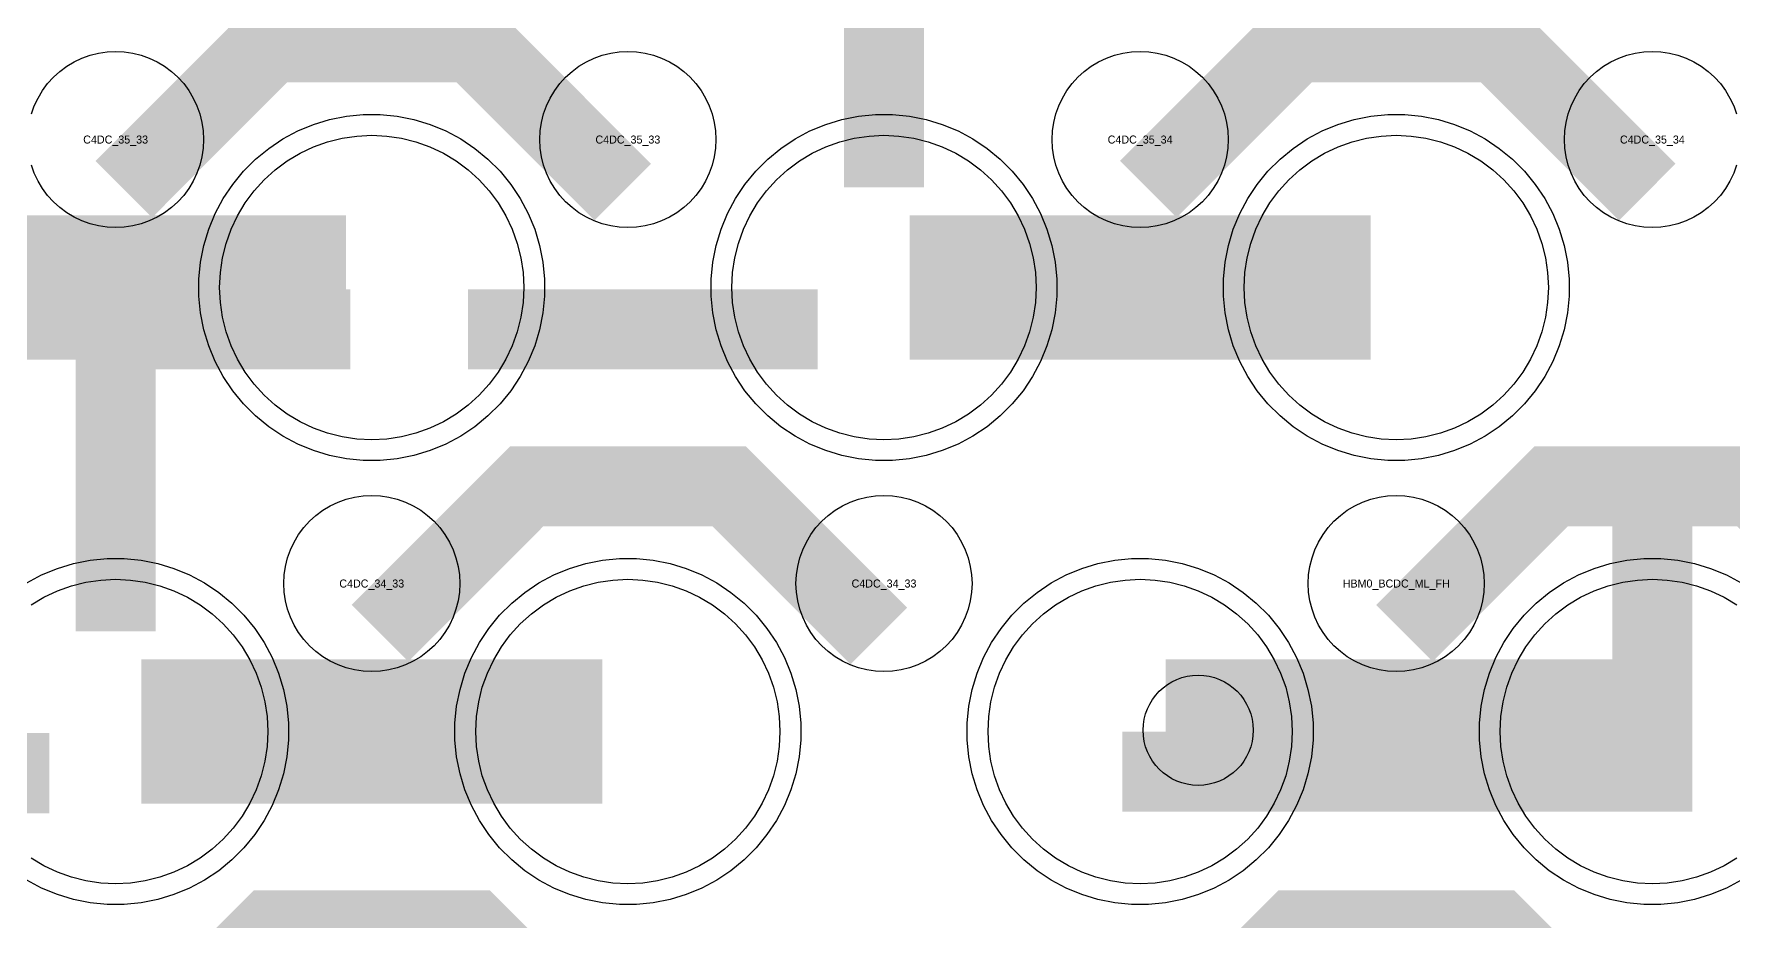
# Model space of a CAD drawing. Extents: x -11880 to 11880, y -14992 to 14992.
# Drawn here: x -1466 to -934, y -10188 to -9911 of the extents above; entities that cross this region are included whole.
import ezdxf
from ezdxf.enums import TextEntityAlignment as Align

# ---------------------------------------------------------------- set-up
doc = ezdxf.new("R2010")
doc.units = 0
doc.header["$MEASUREMENT"] = 0
for name, color, linetype in [('GDS_775_DT_237', 138, 'CONTINUOUS'), ('RDL1_FS', 34, 'CONTINUOUS'), ('RDL_BS', 160, 'CONTINUOUS')]:
    doc.layers.add(name, color=color, linetype=linetype)

msp = doc.modelspace()

# ---------------------------------------------------------------- linework, layer by layer
at = {"layer": 'RDL1_FS'}
for points in [[(-1360, -10037.329), (-1364.657, -10037.1), (-1369.268, -10036.416), (-1373.791, -10035.284), (-1378.181, -10033.712), (-1382.395, -10031.72), (-1386.395, -10029.322), (-1390.14, -10026.544), (-1393.594, -10023.414), (-1396.724, -10019.96), (-1399.502, -10016.215), (-1401.9, -10012.215), (-1403.892, -10008.001), (-1405.464, -10003.611), (-1406.596, -9999.088), (-1407.28, -9994.477), (-1407.509, -9989.82), (-1407.28, -9985.163), (-1406.596, -9980.552), (-1405.464, -9976.029), (-1403.892, -9971.639), (-1401.9, -9967.425), (-1399.502, -9963.425), (-1396.724, -9959.68), (-1393.594, -9956.226), (-1390.14, -9953.096), (-1386.395, -9950.318), (-1382.395, -9947.92), (-1378.181, -9945.928), (-1373.791, -9944.356), (-1369.268, -9943.224), (-1364.657, -9942.54), (-1360, -9942.311), (-1355.343, -9942.54), (-1350.732, -9943.224), (-1346.209, -9944.356), (-1341.819, -9945.928), (-1337.605, -9947.92), (-1333.605, -9950.318), (-1329.86, -9953.096), (-1326.406, -9956.226), (-1323.276, -9959.68), (-1320.498, -9963.425), (-1318.1, -9967.425), (-1316.108, -9971.639), (-1314.536, -9976.029), (-1313.404, -9980.552), (-1312.72, -9985.163), (-1312.491, -9989.82), (-1312.72, -9994.477), (-1313.404, -9999.088), (-1314.536, -10003.611), (-1316.108, -10008.001), (-1318.1, -10012.215), (-1320.498, -10016.215), (-1323.276, -10019.96), (-1326.406, -10023.414), (-1329.86, -10026.544), (-1333.605, -10029.322), (-1337.605, -10031.72), (-1341.819, -10033.712), (-1346.209, -10035.284), (-1350.732, -10036.416), (-1355.343, -10037.1)], [(-1200, -10037.329), (-1204.657, -10037.1), (-1209.268, -10036.416), (-1213.791, -10035.284), (-1218.181, -10033.712), (-1222.395, -10031.72), (-1226.395, -10029.322), (-1230.14, -10026.544), (-1233.594, -10023.414), (-1236.724, -10019.96), (-1239.502, -10016.215), (-1241.9, -10012.215), (-1243.892, -10008.001), (-1245.464, -10003.611), (-1246.596, -9999.088), (-1247.28, -9994.477), (-1247.509, -9989.82), (-1247.28, -9985.163), (-1246.596, -9980.552), (-1245.464, -9976.029), (-1243.892, -9971.639), (-1241.9, -9967.425), (-1239.502, -9963.425), (-1236.724, -9959.68), (-1233.594, -9956.226), (-1230.14, -9953.096), (-1226.395, -9950.318), (-1222.395, -9947.92), (-1218.181, -9945.928), (-1213.791, -9944.356), (-1209.268, -9943.224), (-1204.657, -9942.54), (-1200, -9942.311), (-1195.343, -9942.54), (-1190.732, -9943.224), (-1186.209, -9944.356), (-1181.819, -9945.928), (-1177.605, -9947.92), (-1173.605, -9950.318), (-1169.86, -9953.096), (-1166.406, -9956.226), (-1163.276, -9959.68), (-1160.498, -9963.425), (-1158.1, -9967.425), (-1156.108, -9971.639), (-1154.536, -9976.029), (-1153.404, -9980.552), (-1152.72, -9985.163), (-1152.491, -9989.82), (-1152.72, -9994.477), (-1153.404, -9999.088), (-1154.536, -10003.611), (-1156.108, -10008.001), (-1158.1, -10012.215), (-1160.498, -10016.215), (-1163.276, -10019.96), (-1166.406, -10023.414), (-1169.86, -10026.544), (-1173.605, -10029.322), (-1177.605, -10031.72), (-1181.819, -10033.712), (-1186.209, -10035.284), (-1190.732, -10036.416), (-1195.343, -10037.1)], [(-1040, -10037.329), (-1044.657, -10037.1), (-1049.268, -10036.416), (-1053.791, -10035.284), (-1058.181, -10033.712), (-1062.395, -10031.72), (-1066.395, -10029.322), (-1070.14, -10026.544), (-1073.594, -10023.414), (-1076.724, -10019.96), (-1079.502, -10016.215), (-1081.9, -10012.215), (-1083.892, -10008.001), (-1085.464, -10003.611), (-1086.596, -9999.088), (-1087.28, -9994.477), (-1087.509, -9989.82), (-1087.28, -9985.163), (-1086.596, -9980.552), (-1085.464, -9976.029), (-1083.892, -9971.639), (-1081.9, -9967.425), (-1079.502, -9963.425), (-1076.724, -9959.68), (-1073.594, -9956.226), (-1070.14, -9953.096), (-1066.395, -9950.318), (-1062.395, -9947.92), (-1058.181, -9945.928), (-1053.791, -9944.356), (-1049.268, -9943.224), (-1044.657, -9942.54), (-1040, -9942.311), (-1035.343, -9942.54), (-1030.732, -9943.224), (-1026.209, -9944.356), (-1021.819, -9945.928), (-1017.605, -9947.92), (-1013.605, -9950.318), (-1009.86, -9953.096), (-1006.406, -9956.226), (-1003.276, -9959.68), (-1000.498, -9963.425), (-998.1, -9967.425), (-996.108, -9971.639), (-994.536, -9976.029), (-993.404, -9980.552), (-992.72, -9985.163), (-992.491, -9989.82), (-992.72, -9994.477), (-993.404, -9999.088), (-994.536, -10003.611), (-996.108, -10008.001), (-998.1, -10012.215), (-1000.498, -10016.215), (-1003.276, -10019.96), (-1006.406, -10023.414), (-1009.86, -10026.544), (-1013.605, -10029.322), (-1017.605, -10031.72), (-1021.819, -10033.712), (-1026.209, -10035.284), (-1030.732, -10036.416), (-1035.343, -10037.1)], [(-1280, -10175.894), (-1284.657, -10175.665), (-1289.268, -10174.981), (-1293.791, -10173.849), (-1298.181, -10172.277), (-1302.395, -10170.285), (-1306.395, -10167.887), (-1310.14, -10165.109), (-1313.594, -10161.979), (-1316.724, -10158.525), (-1319.502, -10154.78), (-1321.9, -10150.78), (-1323.892, -10146.566), (-1325.464, -10142.176), (-1326.596, -10137.653), (-1327.28, -10133.042), (-1327.509, -10128.385), (-1327.28, -10123.728), (-1326.596, -10119.117), (-1325.464, -10114.594), (-1323.892, -10110.204), (-1321.9, -10105.99), (-1319.502, -10101.99), (-1316.724, -10098.245), (-1313.594, -10094.791), (-1310.14, -10091.661), (-1306.395, -10088.883), (-1302.395, -10086.485), (-1298.181, -10084.493), (-1293.791, -10082.921), (-1289.268, -10081.789), (-1284.657, -10081.105), (-1280, -10080.876), (-1275.343, -10081.105), (-1270.732, -10081.789), (-1266.209, -10082.921), (-1261.819, -10084.493), (-1257.605, -10086.485), (-1253.605, -10088.883), (-1249.86, -10091.661), (-1246.406, -10094.791), (-1243.276, -10098.245), (-1240.498, -10101.99), (-1238.1, -10105.99), (-1236.108, -10110.204), (-1234.536, -10114.594), (-1233.404, -10119.117), (-1232.72, -10123.728), (-1232.491, -10128.385), (-1232.72, -10133.042), (-1233.404, -10137.653), (-1234.536, -10142.176), (-1236.108, -10146.566), (-1238.1, -10150.78), (-1240.498, -10154.78), (-1243.276, -10158.525), (-1246.406, -10161.979), (-1249.86, -10165.109), (-1253.605, -10167.887), (-1257.605, -10170.285), (-1261.819, -10172.277), (-1266.209, -10173.849), (-1270.732, -10174.981), (-1275.343, -10175.665)], [(-1120, -10175.894), (-1124.657, -10175.665), (-1129.268, -10174.981), (-1133.791, -10173.849), (-1138.181, -10172.277), (-1142.395, -10170.285), (-1146.395, -10167.887), (-1150.14, -10165.109), (-1153.594, -10161.979), (-1156.724, -10158.525), (-1159.502, -10154.78), (-1161.9, -10150.78), (-1163.892, -10146.566), (-1165.464, -10142.176), (-1166.596, -10137.653), (-1167.28, -10133.042), (-1167.509, -10128.385), (-1167.28, -10123.728), (-1166.596, -10119.117), (-1165.464, -10114.594), (-1163.892, -10110.204), (-1161.9, -10105.99), (-1159.502, -10101.99), (-1156.724, -10098.245), (-1153.594, -10094.791), (-1150.14, -10091.661), (-1146.395, -10088.883), (-1142.395, -10086.485), (-1138.181, -10084.493), (-1133.791, -10082.921), (-1129.268, -10081.789), (-1124.657, -10081.105), (-1120, -10080.876), (-1115.343, -10081.105), (-1110.732, -10081.789), (-1106.209, -10082.921), (-1101.819, -10084.493), (-1097.605, -10086.485), (-1093.605, -10088.883), (-1089.86, -10091.661), (-1086.406, -10094.791), (-1083.276, -10098.245), (-1080.498, -10101.99), (-1078.1, -10105.99), (-1076.108, -10110.204), (-1074.536, -10114.594), (-1073.404, -10119.117), (-1072.72, -10123.728), (-1072.491, -10128.385), (-1072.72, -10133.042), (-1073.404, -10137.653), (-1074.536, -10142.176), (-1076.108, -10146.566), (-1078.1, -10150.78), (-1080.498, -10154.78), (-1083.276, -10158.525), (-1086.406, -10161.979), (-1089.86, -10165.109), (-1093.605, -10167.887), (-1097.605, -10170.285), (-1101.819, -10172.277), (-1106.209, -10173.849), (-1110.732, -10174.981), (-1115.343, -10175.665)]]:
    msp.add_lwpolyline(points, close=True, dxfattribs=at)
for points in [[(-1511.998, -9989.82, 45, 45, 0), (-1439.998, -9989.82, 45, 45, 0)], [(-1439.998, -9989.82, 45, 45, 0), (-1367.998, -9989.82, 45, 45, 0)], [(-1191.998, -9989.82, 45, 45, 0), (-1119.998, -9989.82, 45, 45, 0)], [(-1119.998, -9989.82, 45, 45, 0), (-1047.998, -9989.82, 45, 45, 0)], [(-1431.998, -10128.385, 45, 45, 0), (-1359.998, -10128.385, 45, 45, 0)], [(-1359.998, -10128.385, 45, 45, 0), (-1287.998, -10128.385, 45, 45, 0)], [(-1111.998, -10128.385, 45, 45, 0), (-1039.998, -10128.385, 45, 45, 0)], [(-1039.998, -10128.385, 45, 45, 0), (-967.998, -10128.385, 45, 45, 0)]]:
    msp.add_lwpolyline(points, format="xyseb", dxfattribs=at)
for points in [[(-1466.395, -10088.883), (-1462.395, -10086.485), (-1458.181, -10084.493), (-1453.791, -10082.921), (-1449.268, -10081.789), (-1444.657, -10081.105), (-1440, -10080.876), (-1435.343, -10081.105), (-1430.732, -10081.789), (-1426.209, -10082.921), (-1421.819, -10084.493), (-1417.605, -10086.485), (-1413.605, -10088.883), (-1409.86, -10091.661), (-1406.406, -10094.791), (-1403.276, -10098.245), (-1400.498, -10101.99), (-1398.1, -10105.99), (-1396.108, -10110.204), (-1394.536, -10114.594), (-1393.404, -10119.117), (-1392.72, -10123.728), (-1392.491, -10128.385), (-1392.72, -10133.042), (-1393.404, -10137.653), (-1394.536, -10142.176), (-1396.108, -10146.566), (-1398.1, -10150.78), (-1400.498, -10154.78), (-1403.276, -10158.525), (-1406.406, -10161.979), (-1409.86, -10165.109), (-1413.605, -10167.887), (-1417.605, -10170.285), (-1421.819, -10172.277), (-1426.209, -10173.849), (-1430.732, -10174.981), (-1435.343, -10175.665), (-1440, -10175.894), (-1444.657, -10175.665), (-1449.268, -10174.981), (-1453.791, -10173.849), (-1458.181, -10172.277), (-1462.395, -10170.285), (-1466.395, -10167.887)], [(-933.605, -10167.887), (-937.605, -10170.285), (-941.819, -10172.277), (-946.209, -10173.849), (-950.732, -10174.981), (-955.343, -10175.665), (-960, -10175.894), (-964.657, -10175.665), (-969.268, -10174.981), (-973.791, -10173.849), (-978.181, -10172.277), (-982.395, -10170.285), (-986.395, -10167.887), (-990.14, -10165.109), (-993.594, -10161.979), (-996.724, -10158.525), (-999.502, -10154.78), (-1001.9, -10150.78), (-1003.892, -10146.566), (-1005.464, -10142.176), (-1006.596, -10137.653), (-1007.28, -10133.042), (-1007.509, -10128.385), (-1007.28, -10123.728), (-1006.596, -10119.117), (-1005.464, -10114.594), (-1003.892, -10110.204), (-1001.9, -10105.99), (-999.502, -10101.99), (-996.724, -10098.245), (-993.594, -10094.791), (-990.14, -10091.661), (-986.395, -10088.883), (-982.395, -10086.485), (-978.181, -10084.493), (-973.791, -10082.921), (-969.268, -10081.789), (-964.657, -10081.105), (-960, -10080.876), (-955.343, -10081.105), (-950.732, -10081.789), (-946.209, -10082.921), (-941.819, -10084.493), (-937.605, -10086.485), (-933.605, -10088.883)]]:
    msp.add_lwpolyline(points, dxfattribs=at)
msp.add_circle((-1101.863, -10128.001), 17.2, dxfattribs=at)
at = {"layer": 'RDL_BS'}
for points in [[(-1200, -9958.55, 25, 25, 0), (-1200, -9851.773, 25, 25, 0)], [(-1200, -9882.242, 25, 25, 0), (-1200, -9927.862, 25, 25, 0)], [(-1437.438, -9959.134, 25, 25, 0), (-1391.623, -9913.319, 25, 25, 0), (-1358.07, -9913.319, 25, 25, 0)], [(-1281.599, -9960.033, 25, 25, 0), (-1328.313, -9913.319, 25, 25, 0), (-1358.071, -9913.319, 25, 25, 0)], [(-1117.438, -9959.134, 25, 25, 0), (-1071.623, -9913.319, 25, 25, 0), (-1038.07, -9913.319, 25, 25, 0)], [(-961.599, -9960.033, 25, 25, 0), (-1008.313, -9913.319, 25, 25, 0), (-1038.071, -9913.319, 25, 25, 0)], [(-1440, -10097.11, 25, 25, 0), (-1440, -9990.333, 25, 25, 0)], [(-1452.5, -10002.833, 25, 25, 0), (-1366.667, -10002.833, 25, 25, 0)], [(-1412.944, -10002.833, 25, 25, 0), (-1371.74, -10002.833, 25, 25, 0)], [(-1329.984, -10002.833, 25, 25, 0), (-1220.719, -10002.833, 25, 25, 0)], [(-1440, -10020.802, 25, 25, 0), (-1440, -10066.422, 25, 25, 0)], [(-960, -10153.385, 25, 25, 0), (-960, -10039.384, 25, 25, 0)], [(-1357.438, -10097.699, 25, 25, 0), (-1311.623, -10051.884, 25, 25, 0), (-1278.07, -10051.884, 25, 25, 0)], [(-1201.599, -10098.598, 25, 25, 0), (-1248.313, -10051.884, 25, 25, 0), (-1278.071, -10051.884, 25, 25, 0)], [(-1037.438, -10097.699, 25, 25, 0), (-991.623, -10051.884, 25, 25, 0), (-958.07, -10051.884, 25, 25, 0)], [(-881.599, -10098.598, 25, 25, 0), (-928.313, -10051.884, 25, 25, 0), (-958.071, -10051.884, 25, 25, 0)], [(-1569.984, -10141.398, 25, 25, 0), (-1460.719, -10141.398, 25, 25, 0)], [(-1125.603, -10140.885, 25, 25, 0), (-947.5, -10140.885, 25, 25, 0)], [(-1040, -10291.95, 25, 25, 0), (-1040, -10177.949, 25, 25, 0)], [(-1437.438, -10236.264, 25, 25, 0), (-1391.623, -10190.449, 25, 25, 0), (-1358.07, -10190.449, 25, 25, 0)], [(-1281.599, -10237.163, 25, 25, 0), (-1328.313, -10190.449, 25, 25, 0), (-1358.071, -10190.449, 25, 25, 0)], [(-1117.438, -10236.264, 25, 25, 0), (-1071.623, -10190.449, 25, 25, 0), (-1038.07, -10190.449, 25, 25, 0)], [(-961.599, -10237.163, 25, 25, 0), (-1008.313, -10190.449, 25, 25, 0), (-1038.071, -10190.449, 25, 25, 0)]]:
    msp.add_lwpolyline(points, format="xyseb", dxfattribs=at)
for points in [[(-1466.309, -9935.648), (-1465.402, -9933.113), (-1464.25, -9930.676), (-1462.857, -9928.352), (-1461.254, -9926.189), (-1459.442, -9924.19), (-1457.443, -9922.378), (-1455.28, -9920.775), (-1452.956, -9919.382), (-1450.519, -9918.23), (-1447.984, -9917.323), (-1445.365, -9916.666), (-1442.693, -9916.27), (-1440, -9916.138), (-1437.307, -9916.27), (-1434.635, -9916.666), (-1432.016, -9917.323), (-1429.481, -9918.23), (-1427.044, -9919.382), (-1424.72, -9920.775), (-1422.557, -9922.378), (-1420.558, -9924.19), (-1418.746, -9926.189), (-1417.143, -9928.352), (-1415.75, -9930.676), (-1414.598, -9933.113), (-1413.691, -9935.648), (-1413.034, -9938.267), (-1412.638, -9940.939), (-1412.506, -9943.632), (-1412.638, -9946.325), (-1413.034, -9948.997), (-1413.691, -9951.616), (-1414.598, -9954.151), (-1415.75, -9956.588), (-1417.143, -9958.912), (-1418.746, -9961.075), (-1420.558, -9963.074), (-1422.557, -9964.886), (-1424.72, -9966.489), (-1427.044, -9967.882), (-1429.481, -9969.034), (-1432.016, -9969.941), (-1434.635, -9970.598), (-1437.307, -9970.994), (-1440, -9971.126), (-1442.693, -9970.994), (-1445.365, -9970.598), (-1447.984, -9969.941), (-1450.519, -9969.034), (-1452.956, -9967.882), (-1455.28, -9966.489), (-1457.443, -9964.886), (-1459.442, -9963.074), (-1461.254, -9961.075), (-1462.857, -9958.912), (-1464.25, -9956.588), (-1465.402, -9954.151), (-1466.309, -9951.616)], [(-933.691, -9951.616), (-934.598, -9954.151), (-935.75, -9956.588), (-937.143, -9958.912), (-938.746, -9961.075), (-940.558, -9963.074), (-942.557, -9964.886), (-944.72, -9966.489), (-947.044, -9967.882), (-949.481, -9969.034), (-952.016, -9969.941), (-954.635, -9970.598), (-957.307, -9970.994), (-960, -9971.126), (-962.693, -9970.994), (-965.365, -9970.598), (-967.984, -9969.941), (-970.519, -9969.034), (-972.956, -9967.882), (-975.28, -9966.489), (-977.443, -9964.886), (-979.442, -9963.074), (-981.254, -9961.075), (-982.857, -9958.912), (-984.25, -9956.588), (-985.402, -9954.151), (-986.309, -9951.616), (-986.966, -9948.997), (-987.362, -9946.325), (-987.494, -9943.632), (-987.362, -9940.939), (-986.966, -9938.267), (-986.309, -9935.648), (-985.402, -9933.113), (-984.25, -9930.676), (-982.857, -9928.352), (-981.254, -9926.189), (-979.442, -9924.19), (-977.443, -9922.378), (-975.28, -9920.775), (-972.956, -9919.382), (-970.519, -9918.23), (-967.984, -9917.323), (-965.365, -9916.666), (-962.693, -9916.27), (-960, -9916.138), (-957.307, -9916.27), (-954.635, -9916.666), (-952.016, -9917.323), (-949.481, -9918.23), (-947.044, -9919.382), (-944.72, -9920.775), (-942.557, -9922.378), (-940.558, -9924.19), (-938.746, -9926.189), (-937.143, -9928.352), (-935.75, -9930.676), (-934.598, -9933.113), (-933.691, -9935.648)], [(-1467.777, -10082.002), (-1463.115, -10079.51), (-1458.205, -10077.479), (-1453.165, -10075.948), (-1447.938, -10074.902), (-1442.644, -10074.385), (-1437.356, -10074.385), (-1432.062, -10074.902), (-1426.835, -10075.948), (-1421.795, -10077.479), (-1416.885, -10079.51), (-1412.223, -10082.002), (-1407.809, -10084.949), (-1403.708, -10088.311), (-1399.926, -10092.093), (-1396.564, -10096.194), (-1393.617, -10100.608), (-1391.125, -10105.27), (-1389.094, -10110.18), (-1387.563, -10115.22), (-1386.517, -10120.447), (-1386, -10125.741), (-1386, -10131.029), (-1386.517, -10136.323), (-1387.563, -10141.55), (-1389.094, -10146.59), (-1391.125, -10151.5), (-1393.617, -10156.162), (-1396.564, -10160.576), (-1399.926, -10164.677), (-1403.708, -10168.459), (-1407.809, -10171.821), (-1412.223, -10174.768), (-1416.885, -10177.26), (-1421.795, -10179.291), (-1426.835, -10180.822), (-1432.062, -10181.868), (-1437.356, -10182.385), (-1442.644, -10182.385), (-1447.938, -10181.868), (-1453.165, -10180.822), (-1458.205, -10179.291), (-1463.115, -10177.26), (-1467.777, -10174.768)], [(-932.223, -10174.768), (-936.885, -10177.26), (-941.795, -10179.291), (-946.835, -10180.822), (-952.062, -10181.868), (-957.356, -10182.385), (-962.644, -10182.385), (-967.938, -10181.868), (-973.165, -10180.822), (-978.205, -10179.291), (-983.115, -10177.26), (-987.777, -10174.768), (-992.191, -10171.821), (-996.292, -10168.459), (-1000.074, -10164.677), (-1003.436, -10160.576), (-1006.383, -10156.162), (-1008.875, -10151.5), (-1010.906, -10146.59), (-1012.437, -10141.55), (-1013.483, -10136.323), (-1014, -10131.029), (-1014, -10125.741), (-1013.483, -10120.447), (-1012.437, -10115.22), (-1010.906, -10110.18), (-1008.875, -10105.27), (-1006.383, -10100.608), (-1003.436, -10096.194), (-1000.074, -10092.093), (-996.292, -10088.311), (-992.191, -10084.949), (-987.777, -10082.002), (-983.115, -10079.51), (-978.205, -10077.479), (-973.165, -10075.948), (-967.938, -10074.902), (-962.644, -10074.385), (-957.356, -10074.385), (-952.062, -10074.902), (-946.835, -10075.948), (-941.795, -10077.479), (-936.885, -10079.51), (-932.223, -10082.002)]]:
    msp.add_lwpolyline(points, dxfattribs=at)
for points in [[(-1280, -9971.126), (-1282.693, -9970.994), (-1285.365, -9970.598), (-1287.984, -9969.941), (-1290.519, -9969.034), (-1292.956, -9967.882), (-1295.28, -9966.489), (-1297.443, -9964.886), (-1299.442, -9963.074), (-1301.254, -9961.075), (-1302.857, -9958.912), (-1304.25, -9956.588), (-1305.402, -9954.151), (-1306.309, -9951.616), (-1306.966, -9948.997), (-1307.362, -9946.325), (-1307.494, -9943.632), (-1307.362, -9940.939), (-1306.966, -9938.267), (-1306.309, -9935.648), (-1305.402, -9933.113), (-1304.25, -9930.676), (-1302.857, -9928.352), (-1301.254, -9926.189), (-1299.442, -9924.19), (-1297.443, -9922.378), (-1295.28, -9920.775), (-1292.956, -9919.382), (-1290.519, -9918.23), (-1287.984, -9917.323), (-1285.365, -9916.666), (-1282.693, -9916.27), (-1280, -9916.138), (-1277.307, -9916.27), (-1274.635, -9916.666), (-1272.016, -9917.323), (-1269.481, -9918.23), (-1267.044, -9919.382), (-1264.72, -9920.775), (-1262.557, -9922.378), (-1260.558, -9924.19), (-1258.746, -9926.189), (-1257.143, -9928.352), (-1255.75, -9930.676), (-1254.598, -9933.113), (-1253.691, -9935.648), (-1253.034, -9938.267), (-1252.638, -9940.939), (-1252.506, -9943.632), (-1252.638, -9946.325), (-1253.034, -9948.997), (-1253.691, -9951.616), (-1254.598, -9954.151), (-1255.75, -9956.588), (-1257.143, -9958.912), (-1258.746, -9961.075), (-1260.558, -9963.074), (-1262.557, -9964.886), (-1264.72, -9966.489), (-1267.044, -9967.882), (-1269.481, -9969.034), (-1272.016, -9969.941), (-1274.635, -9970.598), (-1277.307, -9970.994)], [(-1120, -9971.126), (-1122.693, -9970.994), (-1125.365, -9970.598), (-1127.984, -9969.941), (-1130.519, -9969.034), (-1132.956, -9967.882), (-1135.28, -9966.489), (-1137.443, -9964.886), (-1139.442, -9963.074), (-1141.254, -9961.075), (-1142.857, -9958.912), (-1144.25, -9956.588), (-1145.402, -9954.151), (-1146.309, -9951.616), (-1146.966, -9948.997), (-1147.362, -9946.325), (-1147.494, -9943.632), (-1147.362, -9940.939), (-1146.966, -9938.267), (-1146.309, -9935.648), (-1145.402, -9933.113), (-1144.25, -9930.676), (-1142.857, -9928.352), (-1141.254, -9926.189), (-1139.442, -9924.19), (-1137.443, -9922.378), (-1135.28, -9920.775), (-1132.956, -9919.382), (-1130.519, -9918.23), (-1127.984, -9917.323), (-1125.365, -9916.666), (-1122.693, -9916.27), (-1120, -9916.138), (-1117.307, -9916.27), (-1114.635, -9916.666), (-1112.016, -9917.323), (-1109.481, -9918.23), (-1107.044, -9919.382), (-1104.72, -9920.775), (-1102.557, -9922.378), (-1100.558, -9924.19), (-1098.746, -9926.189), (-1097.143, -9928.352), (-1095.75, -9930.676), (-1094.598, -9933.113), (-1093.691, -9935.648), (-1093.034, -9938.267), (-1092.638, -9940.939), (-1092.506, -9943.632), (-1092.638, -9946.325), (-1093.034, -9948.997), (-1093.691, -9951.616), (-1094.598, -9954.151), (-1095.75, -9956.588), (-1097.143, -9958.912), (-1098.746, -9961.075), (-1100.558, -9963.074), (-1102.557, -9964.886), (-1104.72, -9966.489), (-1107.044, -9967.882), (-1109.481, -9969.034), (-1112.016, -9969.941), (-1114.635, -9970.598), (-1117.307, -9970.994)], [(-1362.644, -10043.82), (-1367.938, -10043.303), (-1373.165, -10042.257), (-1378.205, -10040.726), (-1383.115, -10038.695), (-1387.777, -10036.203), (-1392.191, -10033.256), (-1396.292, -10029.894), (-1400.074, -10026.112), (-1403.436, -10022.011), (-1406.383, -10017.597), (-1408.875, -10012.935), (-1410.906, -10008.025), (-1412.437, -10002.985), (-1413.483, -9997.758), (-1414, -9992.464), (-1414, -9987.176), (-1413.483, -9981.882), (-1412.437, -9976.655), (-1410.906, -9971.615), (-1408.875, -9966.705), (-1406.383, -9962.043), (-1403.436, -9957.629), (-1400.074, -9953.528), (-1396.292, -9949.746), (-1392.191, -9946.384), (-1387.777, -9943.437), (-1383.115, -9940.945), (-1378.205, -9938.914), (-1373.165, -9937.383), (-1367.938, -9936.337), (-1362.644, -9935.82), (-1357.356, -9935.82), (-1352.062, -9936.337), (-1346.835, -9937.383), (-1341.795, -9938.914), (-1336.885, -9940.945), (-1332.223, -9943.437), (-1327.809, -9946.384), (-1323.708, -9949.746), (-1319.926, -9953.528), (-1316.564, -9957.629), (-1313.617, -9962.043), (-1311.125, -9966.705), (-1309.094, -9971.615), (-1307.563, -9976.655), (-1306.517, -9981.882), (-1306, -9987.176), (-1306, -9992.464), (-1306.517, -9997.758), (-1307.563, -10002.985), (-1309.094, -10008.025), (-1311.125, -10012.935), (-1313.617, -10017.597), (-1316.564, -10022.011), (-1319.926, -10026.112), (-1323.708, -10029.894), (-1327.809, -10033.256), (-1332.223, -10036.203), (-1336.885, -10038.695), (-1341.795, -10040.726), (-1346.835, -10042.257), (-1352.062, -10043.303), (-1357.356, -10043.82)], [(-1202.644, -10043.82), (-1207.938, -10043.303), (-1213.165, -10042.257), (-1218.205, -10040.726), (-1223.115, -10038.695), (-1227.777, -10036.203), (-1232.191, -10033.256), (-1236.292, -10029.894), (-1240.074, -10026.112), (-1243.436, -10022.011), (-1246.383, -10017.597), (-1248.875, -10012.935), (-1250.906, -10008.025), (-1252.437, -10002.985), (-1253.483, -9997.758), (-1254, -9992.464), (-1254, -9987.176), (-1253.483, -9981.882), (-1252.437, -9976.655), (-1250.906, -9971.615), (-1248.875, -9966.705), (-1246.383, -9962.043), (-1243.436, -9957.629), (-1240.074, -9953.528), (-1236.292, -9949.746), (-1232.191, -9946.384), (-1227.777, -9943.437), (-1223.115, -9940.945), (-1218.205, -9938.914), (-1213.165, -9937.383), (-1207.938, -9936.337), (-1202.644, -9935.82), (-1197.356, -9935.82), (-1192.062, -9936.337), (-1186.835, -9937.383), (-1181.795, -9938.914), (-1176.885, -9940.945), (-1172.223, -9943.437), (-1167.809, -9946.384), (-1163.708, -9949.746), (-1159.926, -9953.528), (-1156.564, -9957.629), (-1153.617, -9962.043), (-1151.125, -9966.705), (-1149.094, -9971.615), (-1147.563, -9976.655), (-1146.517, -9981.882), (-1146, -9987.176), (-1146, -9992.464), (-1146.517, -9997.758), (-1147.563, -10002.985), (-1149.094, -10008.025), (-1151.125, -10012.935), (-1153.617, -10017.597), (-1156.564, -10022.011), (-1159.926, -10026.112), (-1163.708, -10029.894), (-1167.809, -10033.256), (-1172.223, -10036.203), (-1176.885, -10038.695), (-1181.795, -10040.726), (-1186.835, -10042.257), (-1192.062, -10043.303), (-1197.356, -10043.82)], [(-1042.644, -10043.82), (-1047.938, -10043.303), (-1053.165, -10042.257), (-1058.205, -10040.726), (-1063.115, -10038.695), (-1067.777, -10036.203), (-1072.191, -10033.256), (-1076.292, -10029.894), (-1080.074, -10026.112), (-1083.436, -10022.011), (-1086.383, -10017.597), (-1088.875, -10012.935), (-1090.906, -10008.025), (-1092.437, -10002.985), (-1093.483, -9997.758), (-1094, -9992.464), (-1094, -9987.176), (-1093.483, -9981.882), (-1092.437, -9976.655), (-1090.906, -9971.615), (-1088.875, -9966.705), (-1086.383, -9962.043), (-1083.436, -9957.629), (-1080.074, -9953.528), (-1076.292, -9949.746), (-1072.191, -9946.384), (-1067.777, -9943.437), (-1063.115, -9940.945), (-1058.205, -9938.914), (-1053.165, -9937.383), (-1047.938, -9936.337), (-1042.644, -9935.82), (-1037.356, -9935.82), (-1032.062, -9936.337), (-1026.835, -9937.383), (-1021.795, -9938.914), (-1016.885, -9940.945), (-1012.223, -9943.437), (-1007.809, -9946.384), (-1003.708, -9949.746), (-999.926, -9953.528), (-996.564, -9957.629), (-993.617, -9962.043), (-991.125, -9966.705), (-989.094, -9971.615), (-987.563, -9976.655), (-986.517, -9981.882), (-986, -9987.176), (-986, -9992.464), (-986.517, -9997.758), (-987.563, -10002.985), (-989.094, -10008.025), (-991.125, -10012.935), (-993.617, -10017.597), (-996.564, -10022.011), (-999.926, -10026.112), (-1003.708, -10029.894), (-1007.809, -10033.256), (-1012.223, -10036.203), (-1016.885, -10038.695), (-1021.795, -10040.726), (-1026.835, -10042.257), (-1032.062, -10043.303), (-1037.356, -10043.82)], [(-1360, -10109.691), (-1362.693, -10109.559), (-1365.365, -10109.163), (-1367.984, -10108.506), (-1370.519, -10107.599), (-1372.956, -10106.447), (-1375.28, -10105.054), (-1377.443, -10103.451), (-1379.442, -10101.639), (-1381.254, -10099.64), (-1382.857, -10097.477), (-1384.25, -10095.153), (-1385.402, -10092.716), (-1386.309, -10090.181), (-1386.966, -10087.562), (-1387.362, -10084.89), (-1387.494, -10082.197), (-1387.362, -10079.504), (-1386.966, -10076.832), (-1386.309, -10074.213), (-1385.402, -10071.678), (-1384.25, -10069.241), (-1382.857, -10066.917), (-1381.254, -10064.754), (-1379.442, -10062.755), (-1377.443, -10060.943), (-1375.28, -10059.34), (-1372.956, -10057.947), (-1370.519, -10056.795), (-1367.984, -10055.888), (-1365.365, -10055.231), (-1362.693, -10054.835), (-1360, -10054.703), (-1357.307, -10054.835), (-1354.635, -10055.231), (-1352.016, -10055.888), (-1349.481, -10056.795), (-1347.044, -10057.947), (-1344.72, -10059.34), (-1342.557, -10060.943), (-1340.558, -10062.755), (-1338.746, -10064.754), (-1337.143, -10066.917), (-1335.75, -10069.241), (-1334.598, -10071.678), (-1333.691, -10074.213), (-1333.034, -10076.832), (-1332.638, -10079.504), (-1332.506, -10082.197), (-1332.638, -10084.89), (-1333.034, -10087.562), (-1333.691, -10090.181), (-1334.598, -10092.716), (-1335.75, -10095.153), (-1337.143, -10097.477), (-1338.746, -10099.64), (-1340.558, -10101.639), (-1342.557, -10103.451), (-1344.72, -10105.054), (-1347.044, -10106.447), (-1349.481, -10107.599), (-1352.016, -10108.506), (-1354.635, -10109.163), (-1357.307, -10109.559)], [(-1200, -10109.691), (-1202.693, -10109.559), (-1205.365, -10109.163), (-1207.984, -10108.506), (-1210.519, -10107.599), (-1212.956, -10106.447), (-1215.28, -10105.054), (-1217.443, -10103.451), (-1219.442, -10101.639), (-1221.254, -10099.64), (-1222.857, -10097.477), (-1224.25, -10095.153), (-1225.402, -10092.716), (-1226.309, -10090.181), (-1226.966, -10087.562), (-1227.362, -10084.89), (-1227.494, -10082.197), (-1227.362, -10079.504), (-1226.966, -10076.832), (-1226.309, -10074.213), (-1225.402, -10071.678), (-1224.25, -10069.241), (-1222.857, -10066.917), (-1221.254, -10064.754), (-1219.442, -10062.755), (-1217.443, -10060.943), (-1215.28, -10059.34), (-1212.956, -10057.947), (-1210.519, -10056.795), (-1207.984, -10055.888), (-1205.365, -10055.231), (-1202.693, -10054.835), (-1200, -10054.703), (-1197.307, -10054.835), (-1194.635, -10055.231), (-1192.016, -10055.888), (-1189.481, -10056.795), (-1187.044, -10057.947), (-1184.72, -10059.34), (-1182.557, -10060.943), (-1180.558, -10062.755), (-1178.746, -10064.754), (-1177.143, -10066.917), (-1175.75, -10069.241), (-1174.598, -10071.678), (-1173.691, -10074.213), (-1173.034, -10076.832), (-1172.638, -10079.504), (-1172.506, -10082.197), (-1172.638, -10084.89), (-1173.034, -10087.562), (-1173.691, -10090.181), (-1174.598, -10092.716), (-1175.75, -10095.153), (-1177.143, -10097.477), (-1178.746, -10099.64), (-1180.558, -10101.639), (-1182.557, -10103.451), (-1184.72, -10105.054), (-1187.044, -10106.447), (-1189.481, -10107.599), (-1192.016, -10108.506), (-1194.635, -10109.163), (-1197.307, -10109.559)], [(-1040, -10109.691), (-1042.693, -10109.559), (-1045.365, -10109.163), (-1047.984, -10108.506), (-1050.519, -10107.599), (-1052.956, -10106.447), (-1055.28, -10105.054), (-1057.443, -10103.451), (-1059.442, -10101.639), (-1061.254, -10099.64), (-1062.857, -10097.477), (-1064.25, -10095.153), (-1065.402, -10092.716), (-1066.309, -10090.181), (-1066.966, -10087.562), (-1067.362, -10084.89), (-1067.494, -10082.197), (-1067.362, -10079.504), (-1066.966, -10076.832), (-1066.309, -10074.213), (-1065.402, -10071.678), (-1064.25, -10069.241), (-1062.857, -10066.917), (-1061.254, -10064.754), (-1059.442, -10062.755), (-1057.443, -10060.943), (-1055.28, -10059.34), (-1052.956, -10057.947), (-1050.519, -10056.795), (-1047.984, -10055.888), (-1045.365, -10055.231), (-1042.693, -10054.835), (-1040, -10054.703), (-1037.307, -10054.835), (-1034.635, -10055.231), (-1032.016, -10055.888), (-1029.481, -10056.795), (-1027.044, -10057.947), (-1024.72, -10059.34), (-1022.557, -10060.943), (-1020.558, -10062.755), (-1018.746, -10064.754), (-1017.143, -10066.917), (-1015.75, -10069.241), (-1014.598, -10071.678), (-1013.691, -10074.213), (-1013.034, -10076.832), (-1012.638, -10079.504), (-1012.506, -10082.197), (-1012.638, -10084.89), (-1013.034, -10087.562), (-1013.691, -10090.181), (-1014.598, -10092.716), (-1015.75, -10095.153), (-1017.143, -10097.477), (-1018.746, -10099.64), (-1020.558, -10101.639), (-1022.557, -10103.451), (-1024.72, -10105.054), (-1027.044, -10106.447), (-1029.481, -10107.599), (-1032.016, -10108.506), (-1034.635, -10109.163), (-1037.307, -10109.559)], [(-1282.644, -10182.385), (-1287.938, -10181.868), (-1293.165, -10180.822), (-1298.205, -10179.291), (-1303.115, -10177.26), (-1307.777, -10174.768), (-1312.191, -10171.821), (-1316.292, -10168.459), (-1320.074, -10164.677), (-1323.436, -10160.576), (-1326.383, -10156.162), (-1328.875, -10151.5), (-1330.906, -10146.59), (-1332.437, -10141.55), (-1333.483, -10136.323), (-1334, -10131.029), (-1334, -10125.741), (-1333.483, -10120.447), (-1332.437, -10115.22), (-1330.906, -10110.18), (-1328.875, -10105.27), (-1326.383, -10100.608), (-1323.436, -10096.194), (-1320.074, -10092.093), (-1316.292, -10088.311), (-1312.191, -10084.949), (-1307.777, -10082.002), (-1303.115, -10079.51), (-1298.205, -10077.479), (-1293.165, -10075.948), (-1287.938, -10074.902), (-1282.644, -10074.385), (-1277.356, -10074.385), (-1272.062, -10074.902), (-1266.835, -10075.948), (-1261.795, -10077.479), (-1256.885, -10079.51), (-1252.223, -10082.002), (-1247.809, -10084.949), (-1243.708, -10088.311), (-1239.926, -10092.093), (-1236.564, -10096.194), (-1233.617, -10100.608), (-1231.125, -10105.27), (-1229.094, -10110.18), (-1227.563, -10115.22), (-1226.517, -10120.447), (-1226, -10125.741), (-1226, -10131.029), (-1226.517, -10136.323), (-1227.563, -10141.55), (-1229.094, -10146.59), (-1231.125, -10151.5), (-1233.617, -10156.162), (-1236.564, -10160.576), (-1239.926, -10164.677), (-1243.708, -10168.459), (-1247.809, -10171.821), (-1252.223, -10174.768), (-1256.885, -10177.26), (-1261.795, -10179.291), (-1266.835, -10180.822), (-1272.062, -10181.868), (-1277.356, -10182.385)], [(-1122.644, -10182.385), (-1127.938, -10181.868), (-1133.165, -10180.822), (-1138.205, -10179.291), (-1143.115, -10177.26), (-1147.777, -10174.768), (-1152.191, -10171.821), (-1156.292, -10168.459), (-1160.074, -10164.677), (-1163.436, -10160.576), (-1166.383, -10156.162), (-1168.875, -10151.5), (-1170.906, -10146.59), (-1172.437, -10141.55), (-1173.483, -10136.323), (-1174, -10131.029), (-1174, -10125.741), (-1173.483, -10120.447), (-1172.437, -10115.22), (-1170.906, -10110.18), (-1168.875, -10105.27), (-1166.383, -10100.608), (-1163.436, -10096.194), (-1160.074, -10092.093), (-1156.292, -10088.311), (-1152.191, -10084.949), (-1147.777, -10082.002), (-1143.115, -10079.51), (-1138.205, -10077.479), (-1133.165, -10075.948), (-1127.938, -10074.902), (-1122.644, -10074.385), (-1117.356, -10074.385), (-1112.062, -10074.902), (-1106.835, -10075.948), (-1101.795, -10077.479), (-1096.885, -10079.51), (-1092.223, -10082.002), (-1087.809, -10084.949), (-1083.708, -10088.311), (-1079.926, -10092.093), (-1076.564, -10096.194), (-1073.617, -10100.608), (-1071.125, -10105.27), (-1069.094, -10110.18), (-1067.563, -10115.22), (-1066.517, -10120.447), (-1066, -10125.741), (-1066, -10131.029), (-1066.517, -10136.323), (-1067.563, -10141.55), (-1069.094, -10146.59), (-1071.125, -10151.5), (-1073.617, -10156.162), (-1076.564, -10160.576), (-1079.926, -10164.677), (-1083.708, -10168.459), (-1087.809, -10171.821), (-1092.223, -10174.768), (-1096.885, -10177.26), (-1101.795, -10179.291), (-1106.835, -10180.822), (-1112.062, -10181.868), (-1117.356, -10182.385)]]:
    msp.add_lwpolyline(points, close=True, dxfattribs=at)

# ---------------------------------------------------------------- texts
at = {"layer": 'GDS_775_DT_237'}
for s, p in [('C4DC_35_33', (-1440, -9943.632)), ('C4DC_35_33', (-1440, -9943.632)), ('C4DC_35_33', (-1280, -9943.632)), ('C4DC_35_33', (-1280, -9943.632)), ('C4DC_35_34', (-1120, -9943.632)), ('C4DC_35_34', (-1120, -9943.632)), ('C4DC_35_34', (-960, -9943.632)), ('C4DC_35_34', (-960, -9943.632)), ('C4DC_34_33', (-1360, -10082.197)), ('C4DC_34_33', (-1360, -10082.197)), ('C4DC_34_33', (-1200, -10082.197)), ('C4DC_34_33', (-1200, -10082.197)), ('HBM0_BCDC_ML_FH', (-1040, -10082.197)), ('HBM0_BCDC_ML_FH', (-1040, -10082.197))]:
    msp.add_text(s, height=2.5, dxfattribs=at).set_placement(p, align=Align.MIDDLE_CENTER)

doc.saveas('drawing.dxf')
